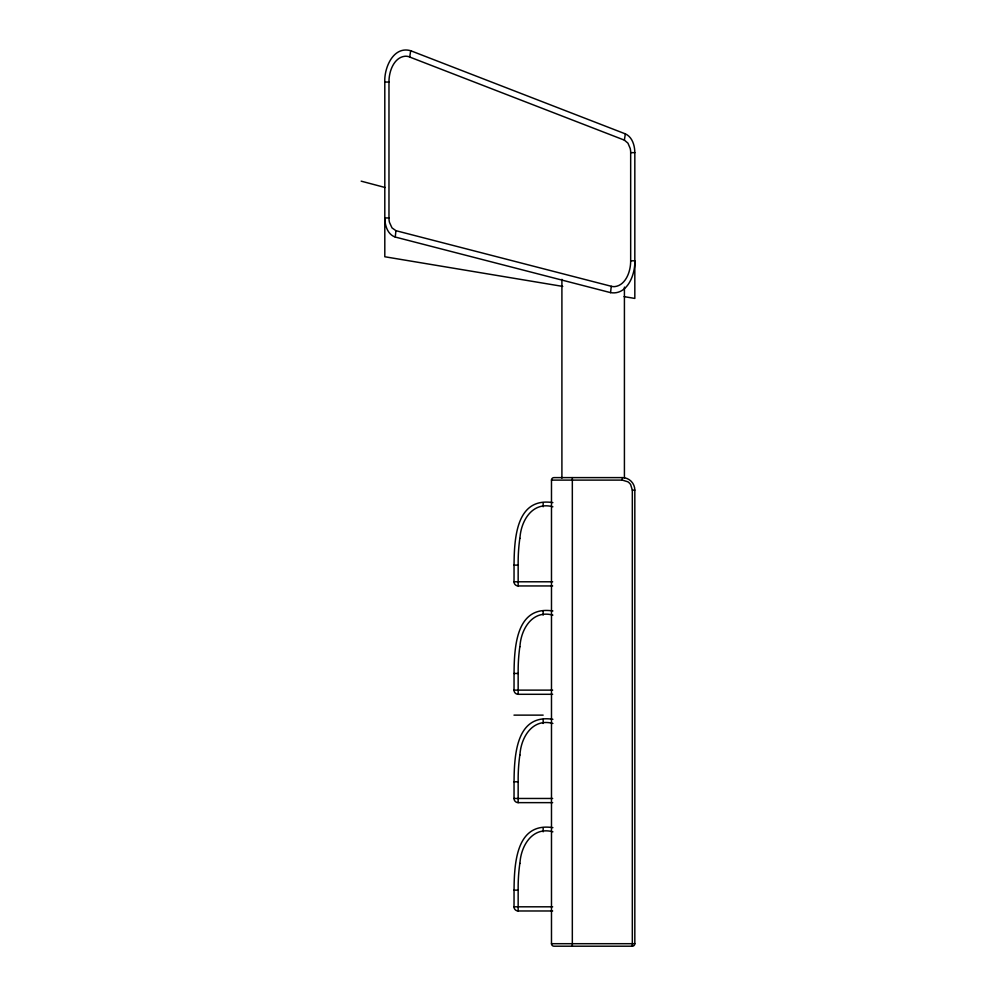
<?xml version="1.0" encoding="UTF-8"?>
<svg xmlns="http://www.w3.org/2000/svg" width="996" height="996" viewBox="0 0 996 996"><rect width="100%" height="100%" fill="white"/><g stroke="black" fill="none" stroke-linecap="round" stroke-linejoin="round"><path stroke-width="1.49" d="M552.656 585.947L518.157 585.947L518.157 563.437A174.698 174.698 0 0 1 519.825 538.4M552.656 802.639L518.157 802.639L518.157 780.129A174.698 174.698 0 0 1 519.825 755.08M552.656 694.299L518.157 694.299L518.157 671.79A174.698 174.698 0 0 1 519.825 646.74M552.656 910.979L518.157 910.979L518.157 888.469A174.698 174.698 0 0 1 519.825 863.42M518.157 585.947A4.171 4.171 0 0 1 513.986 581.789C514.583 554.897 509.305 495.933 552.88 502.607M518.157 694.299A4.171 4.171 0 0 1 513.986 690.128C514.583 663.236 509.305 604.273 552.88 610.959M518.157 802.639A4.171 4.171 0 0 1 513.986 798.468C514.583 771.576 509.305 712.613 552.88 719.299M518.157 910.979A4.171 4.171 0 0 1 513.986 906.808C514.583 879.929 509.305 820.953 552.88 827.639M562.74 286.412L384.805 256.756L384.805 82.046C384.07 67.94 393.333 45.667 410.701 50.734L625.364 133.875C632.36 137.037 634.763 145.553 634.826 152.649L634.826 298.427L624.094 296.634M630.667 260.803L634.813 260.803C635.299 274.523 627.393 295.414 610.573 292.637L395.25 237.048L395.935 230.686L392.001 227.885L389.486 222.407A17.928 17.928 0 0 1 388.975 217.95L388.975 82.046A37.163 37.163 0 0 1 389.934 73.43C391.627 65.848 396.445 57.083 404.999 56.249A10.508 10.508 0 0 1 408.758 56.672L624.355 140.125L627.953 143.15L630.207 148.454A18.115 18.115 0 0 1 630.667 152.649L630.667 260.803A37.275 37.275 0 0 1 629.472 270.377C627.667 277.573 622.936 285.665 614.856 286.599A10.309 10.309 0 0 1 611.258 286.275L395.935 230.686M610.573 292.637L611.258 286.275M519.937 538.413C520.833 520.833 532.412 501.162 552.88 506.777M519.937 646.753C520.833 629.173 532.412 609.515 552.88 615.117M519.937 755.093C520.833 737.513 532.412 717.855 552.88 723.457M519.937 863.432C520.833 845.853 532.412 826.194 552.88 831.809M409.692 56.996L410.701 50.734M624.355 140.125L625.364 133.875M384.83 82.046L388.975 82.046M630.667 152.649L634.813 152.649M388.975 217.95L384.83 217.95C384.842 225.308 387.556 234.496 395.25 237.048M622.326 477.607L554.013 477.607A2.502 2.502 0 0 0 551.485 480.109L551.485 943.698A2.502 2.502 0 0 0 553.988 946.2L632.323 946.2A2.502 2.502 0 0 0 634.826 943.698L634.826 490.107A12.5 12.5 0 0 0 622.326 477.607L622.326 480.109L627.878 481.803A10.545 10.545 0 0 1 630.63 484.566L632.323 490.107L632.323 946.188M551.485 480.109L622.326 480.109M632.323 490.107L634.813 490.107M513.998 565.118L518.157 565.118M513.998 581.789L552.656 581.789M513.998 673.458L518.157 673.458M513.998 690.128L552.656 690.128M513.986 715.128L543.156 715.128M513.998 781.798L518.157 781.798M513.998 798.468L552.656 798.468M513.998 890.138L518.157 890.138M513.998 906.808L552.656 906.808M551.485 943.698L634.813 943.698M361.175 181.16L385.128 187.509M624.417 287.109L624.417 478.18M572.327 477.619L572.327 946.188M561.906 279.341L561.906 478.18M543.156 502.631L543.156 506.777M543.156 610.971L543.156 615.117M543.156 719.311L543.156 723.457M543.156 827.651L543.156 831.809"/></g></svg>
